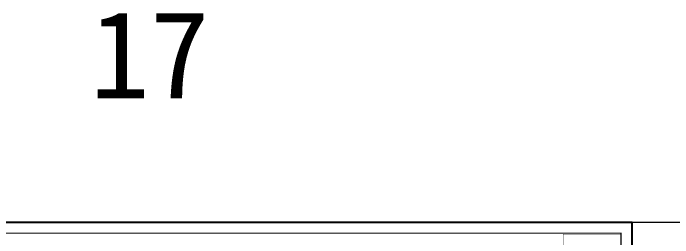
# Model space of a CAD drawing. Extents: x -3102990 to -851544, y -5293060 to -2540151.
# Drawn here: x -1004372 to -944361, y -2632317 to -2611854 of the extents above; entities that cross this region are included whole.
import ezdxf

# ---------------------------------------------------------------- set-up
doc = ezdxf.new("R2010")
doc.units = 0
doc.header["$LTSCALE"] = 1000
doc.layers.get('0').update_dxf_attribs({"linetype": 'CONTINUOUS'})
doc.layers.add('BEAM_CON', color=4, linetype='CONTINUOUS')
doc.layers.add('PUB_TITLE', color=4, linetype='CONTINUOUS')
doc.layers.add('yichutu', color=7, linetype='CONTINUOUS', true_color=0xffffff, plot=False)
doc.styles.add('STYLE1', font='simhei.ttf', dxfattribs={"width": 0.8})

# ---------------------------------------------------------------- blocks, each defined once
blk = doc.blocks.new('A$C18BE6784')
at = {"layer": 'PUB_TITLE'}
blk.add_lwpolyline([(0, 0), (0, 42000), (89100, 42000), (89100, 0)], close=True, dxfattribs=at)
at = {"layer": 'PUB_TITLE', "const_width": 100}
blk.add_lwpolyline([(88100, 1000), (88100, 41000), (713, 41000), (713, 1000), (88100, 1000)], dxfattribs=at)
at = {"layer": 'PUB_TITLE', "color": 4, "const_width": 35.1}
blk.add_lwpolyline([(82852, 35831), (88073, 35831), (88073, 40908), (82852, 40908)], close=True, dxfattribs=at)
blk = doc.blocks.new('yct-891-420-89100-42000-100-2004.0')
at = {"layer": 'yichutu', "color": 7, "true_color": 0xffffff}
blk.add_lwpolyline([(0, 0), (0, 42000), (89100, 42000), (89100, 0)], close=True, dxfattribs=at)

msp = doc.modelspace()

# ---------------------------------------------------------------- linework, layer by layer
at = {"layer": 'BEAM_CON', "lineweight": 5, "ltscale": 1.5}
msp.add_lwpolyline([(-948077.99, -2630902.4), (-940644, -2630902.4), (-940644, -2635920.73), (-948077.99, -2635920.73)], close=True, dxfattribs=at)

# ---------------------------------------------------------------- block references
at = {"ltscale": 1.5}
msp.add_blockref('A$C18BE6784', (-1037177.98, -2672902.4), dxfattribs=at)
at = {"layer": 'yichutu'}
msp.add_blockref('yct-891-420-89100-42000-100-2004.0', (-1037177.99, -2672902.4), dxfattribs=at)

# ---------------------------------------------------------------- texts
at = {"color": 3, "style": 'STYLE1'}
msp.add_text('17', height=8000, dxfattribs=at).set_placement((-997398.76, -2619625.18))

doc.saveas('drawing.dxf')
